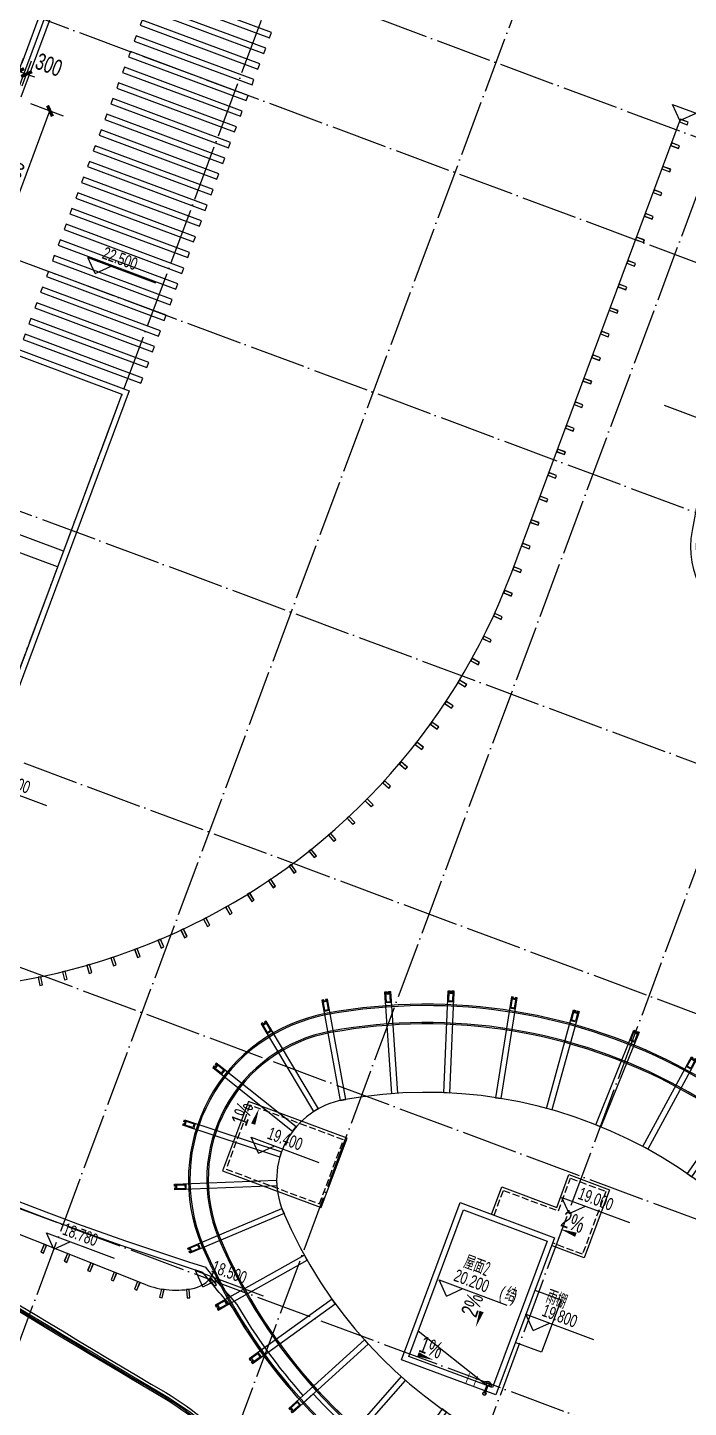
# Model space of a CAD drawing. Header units: millimetres. Extents: x 600121811 to 600690586, y 3472921280 to 3473279938.
# Drawn here: x 600305531 to 600329188, y 3473094150 to 3473143548 of the extents above; entities that cross this region are included whole.
import ezdxf
from ezdxf.enums import TextEntityAlignment as Align

# ---------------------------------------------------------------- set-up
doc = ezdxf.new("R2010")
doc.units = ezdxf.units.MM
doc.header["$LTSCALE"] = 1000
for name, pattern in [('AX-MALL-GIRD-200$0$DOTE', [2.42, 2, -0.2, 0.02, -0.2]), ('AX-MALL-WALL-GJ$0$DASH', [0.35, 0.25, -0.1]), ('AX-MALL-WALL-GJ$0$DOTE', [2.42, 2, -0.2, 0.02, -0.2]), ('PX-MALL-PGJ-LG$0$CONTINOUS', [0]), ('PX-MALL-PGJ-LG$0$DASHDOT', [1, 0.5, -0.25, 0, -0.25])]:
    doc.linetypes.add(name, pattern=pattern)
doc.layers.get('0').update_dxf_attribs({"linetype": 'CONTINUOUS'})
for name, color, linetype in [('AX-MALL-DIM-PGJ$0$A-Anno-Dims', 3, 'CONTINUOUS'), ('AX-MALL-DIM-PGJ$0$A-Anno-Note', 241, 'CONTINUOUS'), ('AX-MALL-DIM-PGJ$0$A-Fixt', 81, 'CONTINUOUS'), ('AX-MALL-GIRD-200$0$A-Grid', 222, 'AX-MALL-GIRD-200$0$DOTE'), ('AX-MALL-GJ-200$0$A-Anno-Note', 241, 'CONTINUOUS'), ('AX-MALL-WALL-GJ$0$A-Anno-Levl', 201, 'CONTINUOUS'), ('AX-MALL-WALL-GJ$0$A-Anno-Note', 241, 'CONTINUOUS'), ('AX-MALL-WALL-GJ$0$A-Detl-Fine', 152, 'CONTINUOUS'), ('AX-MALL-WALL-GJ$0$A-Detl-Patt', 8, 'CONTINUOUS'), ('AX-MALL-WALL-GJ$0$A-Detl-Thin', 131, 'CONTINUOUS'), ('AX-MALL-WALL-GJ$0$A-SEE', 254, 'CONTINUOUS'), ('AX-MALL-WALL-GJ$0$AE-DOTE', 15, 'AX-MALL-WALL-GJ$0$DOTE'), ('AX-MALL-WALL-GJ$0$AE-METL-01', 43, 'CONTINUOUS'), ('AX-MALL-WALL-GJ$0$图层1', 10, 'CONTINUOUS'), ('AX-MALL-WALL-GJ$0$烫__2$222', 1, 'CONTINUOUS'), ('PX-MALL-PGJ-LG$0$gutter', 200, 'CONTINUOUS'), ('PX-MALL-PGJ-LG$0$P-Pipe-Risr', 7, 'CONTINUOUS'), ('PX-MALL-PGJ-LG$0$P-Pipe-Risr-Arch', 6, 'CONTINUOUS'), ('PX-MALL-PGJ-LG$0$P-Pipe-Risr-W100', 6, 'CONTINUOUS'), ('PX-MALL-PGJ-LG$0$P-Pipe-Risr-W50', 6, 'CONTINUOUS'), ('PX-MALL-PGJ-LG$0$P-Stom', 4, 'PX-MALL-PGJ-LG$0$DASHDOT'), ('PX-MALL-PGJ-LG$0$P-Stom-pipe', 4, 'PX-MALL-PGJ-LG$0$CONTINOUS'), ('PX-MALL-PGJ-LG$0$P-Stom-Strn', 120, 'CONTINUOUS'), ('PX-MALL-PGJ-LG$0$P-Stom-Strn-W100', 120, 'CONTINUOUS'), ('PX-MALL-PGJ-LG$0$P-Stom-Strn-W50', 120, 'CONTINUOUS'), ('PX-MALL-PGJ-LG$0$P-Stru', 40, 'CONTINUOUS')]:
    doc.layers.add(name, color=color, linetype=linetype)
doc.layers.add('AX-MALL-WALL-GJ$0$M-AUX-TO-ARCH', color=1, linetype='CONTINUOUS', plot=False)
doc.styles.add('AX-MALL-DIM-PGJ$0$_TCH_DIM', font='zy_en.shx', dxfattribs={"width": 0.7, "bigfont": 'zy_cn.shx'})
doc.styles.add('AX-MALL-DIM-PGJ$0$_TCH_DIM_T3', font='zy_en.shx', dxfattribs={"width": 0.7, "bigfont": 'zy_cn.shx'})
doc.styles.add('AX-MALL-WALL-GJ$0$_TCH_DIM', font='zy_en.shx', dxfattribs={"width": 0.7, "bigfont": 'zy_cn.shx'})
doc.styles.add('AX-MALL-WALL-GJ$0$STANDARD', font='GBENOR', dxfattribs={"bigfont": 'GBCBIG'})
doc.styles.add('PX-MALL-PGJ-LG$0$jzfz', font='jzfz_eng.shx', dxfattribs={"width": 0.6, "bigfont": 'jzfz_cnb.shx'})
doc.dimstyles.new('AX-MALL-DIM-PGJ$0$_TCH_ARCH&&200', dxfattribs={"dimtxt": 595, "dimasz": 300, "dimexe": 500, "dimexo": 500, "dimgap": 152.5, "dimtad": 1, "dimdec": 0, "dimzin": 0, "dimdsep": 46, "dimtxsty": 'AX-MALL-DIM-PGJ$0$_TCH_DIM_T3', "dimblk": 'AX-MALL-DIM-PGJ$0$_ArchTick', "dimcen": 0.09, "dimclrt": 7, "dimazin": 2, "dimtfac": 1, "dimtdec": 0, "dimtix": 1, "dimtmove": 2, "dimatfit": 3, "dimfxl": 500, "dimtolj": 1, "dimtzin": 0, "dimarcsym": 0})

# ---------------------------------------------------------------- blocks, each defined once
blk = doc.blocks.new('AX-MALL-GIRD-200')
at = {"layer": 'AX-MALL-GIRD-200$0$A-Grid'}
for p, q in [((600323759.5, 3473191775.5), (600285030, 3473087811.8)), ((600330787.7, 3473189157.3), (600292058.2, 3473085193.6)), ((600338659.2, 3473186225), (600299929.7, 3473082261.2)), ((600346530.8, 3473183292.6), (600307801.2, 3473079328.9)), ((600354402.3, 3473180360.2), (600315672.8, 3473076396.5)), ((600234020.7, 3473175185.8), (600591916.7, 3473041859)), ((600232554.6, 3473171250), (600590450.6, 3473037923.3)), ((600229622.2, 3473163378.5), (600587518.2, 3473030051.7)), ((600226689.8, 3473155507), (600584585.8, 3473022180.2)), ((600223757.4, 3473147635.4), (600581653.4, 3473014308.6)), ((600221348.7, 3473141169.5), (600579244.7, 3473007842.7)), ((600218521, 3473133579.1), (600576417, 3473000252.3))]:
    blk.add_line(p, q, dxfattribs=at)
blk = doc.blocks.new('AX-MALL-WALL-GJ$0$A$C5469763B')
at = {"layer": 'AX-MALL-WALL-GJ$0$A-Detl-Patt'}
for points in [[(-337183, 25731, 0.013403), (-309414, 17543, -0.049098), (-309194, 17461), (-304039, 14932, 0.051928), (-303806, 14846, 0.017926), (-265880, 6652, -0.086653), (-262713, 5496), (-253819, 372, 0.098474), (-250123, -879), (-235241, -2826), (-235215, -2627)], [(-337167, 25779, 0.013403), (-309401, 17592, -0.049098), (-309172, 17506), (-304017, 14977, 0.051928), (-303794, 14894, 0.017926), (-265871, 6701, -0.086653), (-262688, 5539), (-253794, 415, 0.098474), (-250117, -829), (-235284, -2769), (-235265, -2621)], [(-337152, 25826, 0.013403), (-309388, 17640, -0.049098), (-309150, 17551), (-303995, 15022, 0.051928), (-303781, 14943, 0.017926), (-265863, 6750, -0.086653), (-262663, 5583), (-253769, 458, 0.098474), (-250110, -780), (-235328, -2713), (-235315, -2614)], [(-337121, 25922, 0.013403), (-309363, 17737, -0.049098), (-309106, 17641), (-303951, 15111, 0.051928), (-303757, 15040, 0.017926), (-265845, 6849, -0.086653), (-262613, 5669), (-253719, 545, 0.098474), (-250097, -681), (-235414, -2601)]]:
    blk.add_lwpolyline(points, format="xyb", dxfattribs=at)
blk = doc.blocks.new('AX-MALL-WALL-GJ$0$A$C3841687A')
at = {"layer": 'AX-MALL-WALL-GJ$0$A-Detl-Patt'}
for points in [[(-304450, 17200), (-304450, 16287, 0.089906), (-266128, 11352, 0.089906)], [(-304250, 17200), (-304250, 16434, 0.089707), (-266077, 11555, 0.089565)], [(-213586, 9147, -0.642956), (-214760, 6089, -0.06633), (-243771, 8155, -0.004017), (-244054, 8023), (-244260, 8478, -0.23238), (-260972, 8918), (-261201, 8474, -0.051853), (-264554, 10701, -0.016296), (-266077, 11555)], [(-261116, 8205, -0.054145), (-264664, 10534, -0.015531), (-266128, 11352)], [(-261116, 8205), (-260886, 8649, 0.226856), (-244360, 8213), (-244154, 7758, 0.005715), (-243745, 7946, 0.005715)]]:
    blk.add_lwpolyline(points, format="xyb", dxfattribs=at)
blk = doc.blocks.new('AX-MALL-WALL-GJ$0$gerthrthrth')
at = {"layer": 'AX-MALL-WALL-GJ$0$A-SEE'}
for points in [[(-100, 300), (-100, 0), (0, 0), (0, 300)], [(-97, 297), (-97, 3), (-3, 3), (-3, 297)]]:
    blk.add_lwpolyline(points, close=True, dxfattribs=at)
blk = doc.blocks.new('*U42')
at = {"layer": 'AX-MALL-WALL-GJ$0$AE-METL-01', "rotation": 359.9419710405443}
blk.add_blockref('AX-MALL-WALL-GJ$0$gerthrthrth', (229, -301), dxfattribs=at)
blk = doc.blocks.new('*U71')
at = {"layer": 'AX-MALL-WALL-GJ$0$AE-METL-01'}
blk.add_blockref('AX-MALL-WALL-GJ$0$gerthrthrth', (100, 0), dxfattribs=at)
blk = doc.blocks.new('AX-MALL-WALL-GJ$0$fgegrhrthr')
at = {"layer": 'AX-MALL-WALL-GJ$0$A-SEE'}
for points in [[(121001, 66559), (138874, 62527, 0.055526), (154278, 60811), (160327, 60811, 0.414214), (183327, 83811), (183327, 101111)], [(124847, 65415, 0.00671), (138832, 61512), (151169, 58397), (152922, 58027), (156429, 57361), (159954, 56790), (163493, 56314), (167642, 55868), (170604, 55646), (174169, 55456), (179919, 55332, 0.151989), (181632, 55825, 0.237527), (182081, 56605, 0.237527)]]:
    blk.add_lwpolyline(points, format="xyb", dxfattribs=at)
at = {"layer": 'AX-MALL-WALL-GJ$0$AE-METL-01', "color": 0, "linetype": 'ByBlock', "lineweight": -2, "transparency": 16777216}
for p, rotation in [((181955, 56172), 60.74848850647933), ((175908, 55419), 358.7657363890564), ((176808, 55400), 358.7657363890564), ((177708, 55380), 358.7657363890564), ((178608, 55361), 358.7657363890564), ((179508, 55341), 358.7657363890564), ((180406, 55362), 8.096685123985152), ((181265, 55619), 25.28560232845981)]:
    blk.add_blockref('*U42', p, dxfattribs=dict(at, rotation=rotation))
at = {"layer": 'AX-MALL-WALL-GJ$0$烫__2$222', "color": 0, "linetype": 'ByBlock', "lineweight": -2, "transparency": 16777216}
for p, rotation in [((183327, 101111), 269.9999968094237), ((183327, 100211), 269.9999968094237), ((183327, 99311), 269.9999968094237), ((183327, 98411), 269.9999968094237), ((183327, 97511), 269.9999968094237), ((183327, 96611), 269.9999968094237), ((183327, 95711), 269.9999968094237), ((183327, 94811), 269.9999968094237), ((183327, 93911), 269.9999968094237), ((183327, 93011), 269.9999968094237), ((183327, 92111), 269.9999968094237), ((183327, 91211), 269.9999968094237), ((183327, 90311), 269.9999968094237), ((183327, 89411), 269.9999968094237), ((183327, 88511), 269.9999968094237), ((183327, 87611), 269.9999968094237), ((183327, 86711), 269.9999968094237), ((183327, 85811), 269.9999968094237), ((183327, 84911), 269.9999968094237), ((183327, 84011), 269.9999968094237), ((183317, 83111), 268.2562207713541), ((183272, 82213), 266.0142120071636), ((183191, 81316), 263.7722032429731), ((183076, 80424), 261.5301944787827), ((182926, 79536), 259.2881857145921), ((182742, 78656), 257.0461769504016), ((182523, 77783), 254.8041681862117), ((182270, 76919), 252.5621594220213), ((181984, 76066), 250.3201506578309), ((181664, 75224), 248.0781418936405), ((181312, 74396), 245.8361331294503), ((180927, 73583), 243.59412436526), ((180512, 72785), 241.3521156010696), ((180065, 72003), 239.1101068368794), ((179588, 71240), 236.8680980726891), ((179081, 70496), 234.6260893084991), ((178546, 69773), 232.3840805443088), ((177983, 69071), 230.1420717801188), ((177393, 68392), 227.9000630159286), ((176776, 67736), 225.6580542517386), ((176135, 67105), 223.4160454875484), ((175469, 66499), 221.1740367233581), ((174780, 65920), 218.932027959168), ((174069, 65368), 216.6900191949779), ((173337, 64845), 214.4480104307876), ((172585, 64350), 212.2060016665976)]:
    blk.add_blockref('*U71', p, dxfattribs=dict(at, rotation=rotation))
blk = doc.blocks.new('AX-MALL-WALL-GJ$0$ergergergrtehggbcc')
at = {"layer": 'AX-MALL-WALL-GJ$0$A-Detl-Patt'}
for points in [[(-35896, 2748), (-34742, -3852, 0.364341), (-31589, -6500), (-6803, -6500, 0.302272), (-3851, -4536), (-1087, 2064, 0.535778), (-4039, 6500), (-32744, 6500, 0.465909)], [(-35305, 2852), (-34151, -3748, 0.364341), (-31589, -5900), (-6803, -5900, 0.302272), (-4405, -4304), (-1641, 2296, 0.535778), (-4039, 5900), (-32744, 5900, 0.465909)]]:
    blk.add_lwpolyline(points, format="xyb", close=True, dxfattribs=at)
blk.add_lwpolyline([(-35699, 2783), (-34545, -3817, 0.364341), (-31589, -6300), (-6803, -6300, 0.302272), (-4036, -4459), (-1272, 2141, 0.535778), (-4039, 6300), (-32744, 6300, 0.465909), (-35699, 2783)], format="xyb", dxfattribs=at)
for points in [[(-33384, 6231), (-33384, -5704)], [(-31284, 6300), (-31284, -6300)], [(-29184, 6300), (-29184, -6300)], [(-27084, 6300), (-27084, -6300)], [(-24984, 6300), (-24984, -6300)], [(-22884, 6300), (-22884, -6300)], [(-20784, 6300), (-20784, -6300)], [(-18684, 6300), (-18684, -6300)], [(-16584, 6300), (-16584, -6300)], [(-14484, 6300), (-14484, -6300)], [(-12384, 6300), (-12384, -6300)], [(-10284, 6300), (-10284, -6300)], [(-8184, 6300), (-8184, -6300)], [(-6084, 6300), (-6084, -6212)], [(-3984, 6299), (-3984, -4334)], [(-1884, 5387), (-1884, 680)], [(-35282, 4900), (-1501, 4900)], [(-35738, 3500), (-1045, 3500)], [(-35580, 2100), (-1289, 2100)], [(-35335, 700), (-1875, 700)], [(-35090, -700), (-2462, -700)], [(-34845, -2100), (-3048, -2100)], [(-34600, -3500), (-3634, -3500)], [(-34127, -4900), (-4265, -4900)]]:
    blk.add_lwpolyline(points, dxfattribs=at)
at = {"layer": 'AX-MALL-WALL-GJ$0$A-Detl-Patt', "linetype": 'AX-MALL-WALL-GJ$0$DASH'}
for points in [[(-34714, 2955), (-33560, -3645, 0.364341), (-31589, -5300), (-6803, -5300, 0.302272), (-4958, -4073), (-2194, 2527, 0.535778), (-4039, 5300), (-32744, 5300, 0.465909)], [(-34517, 2990), (-33363, -3610, 0.364341), (-31589, -5100), (-6803, -5100, 0.302272), (-5143, -3995), (-2378, 2605, 0.535778), (-4039, 5100), (-32744, 5100, 0.465909)]]:
    blk.add_lwpolyline(points, format="xyb", close=True, dxfattribs=at)
at = {"layer": 'AX-MALL-WALL-GJ$0$AE-DOTE'}
for points in [[(-18684, -8300), (-18684, 8300)], [(-37243, 0), (0, 0)]]:
    blk.add_lwpolyline(points, dxfattribs=at)
blk = doc.blocks.new('AX-MALL-WALL-GJ$0$杆件看线')
at = {"layer": 'AX-MALL-WALL-GJ$0$A-Detl-Patt'}
blk.add_lwpolyline([(30, 1156), (100, 1156), (100, -2500), (-100, -2500), (-100, 1156), (-30, 1156), (-30, 1106), (30, 1106), (30, 1156)], dxfattribs=at)
for points in [[(-100, 1156), (-30, 1156), (-30, 1106), (30, 1106), (30, 1156), (100, 1156), (100, 756), (-100, 756)], [(-70, 1126), (-60, 1126), (-60, 1076), (60, 1076), (60, 1126), (70, 1126), (70, 786), (-70, 786)]]:
    blk.add_lwpolyline(points, close=True, dxfattribs=at)
blk = doc.blocks.new('AX-MALL-WALL-GJ$0$123421')
at = {"layer": 'AX-MALL-WALL-GJ$0$A-Detl-Patt'}
for points in [[(1096543, 612297, 0.479192), (1095233, 602948, 0.352089), (1119625, 599531, 0.479192), (1120934, 608881, 0.352089)], [(1096568, 612254, 0.479192), (1095270, 602982, 0.352089), (1119599, 599574, 0.479192), (1120898, 608846, 0.352089)], [(1096879, 611734, 0.479192), (1095711, 603397, 0.352089), (1119289, 600095, 0.479192), (1120456, 608431, 0.352089)], [(1096904, 611691, 0.479192), (1095748, 603432, 0.352089), (1119263, 600138, 0.479192), (1120420, 608397, 0.352089)], [(1098160, 609587, 0.479192), (1097533, 605110, 0.352089), (1118008, 602242, 0.479192), (1118635, 606719, 0.352089)]]:
    blk.add_lwpolyline(points, format="xyb", close=True, dxfattribs=at)
for p, rotation in [((1104971, 614346), 4.957799597854076), ((1107113, 614410), 358.4922577453478), ((1109249, 614233), 352.0267158326666), ((1100777, 613498), 17.88888334566939), ((1098778, 612726), 24.3544252145377), ((1115348, 612290), 332.630090232345), ((1120456, 608431), 313.2334646156617), ((1121502, 606821), 292.750765400941), ((1094250, 606882), 92.26806584372179), ((1094666, 605008), 112.7507654339109), ((1095711, 603397), 133.233464633532), ((1121918, 604946), 272.2680658270465), ((1100819, 599539), 152.630090229467), ((1117389, 599103), 204.3544251909226), ((1115390, 598330), 197.8888833220543), ((1109054, 597418), 178.4922577217329), ((1111196, 597483), 184.9577995742389)]:
    blk.add_blockref('AX-MALL-WALL-GJ$0$杆件看线', p, dxfattribs=dict(at, rotation=rotation))
for p, xscale, rotation in [((1102850, 614040), -0.9999999999999996, 11.4233414357105), ((1111351, 613817), -0.9999999999999996, 345.5611739227077), ((1113393, 613166), -0.9999999999999994, 339.0956320702018), ((1096879, 611734), -0.9999999999999986, 30.81996704664962), ((1117193, 611199), -1, 326.1645483223866), ((1095431, 610472), -0.9999999999999997, 51.30266626137005), ((1118903, 609907), -0.9999999999999993, 319.6990064535182), ((1094516, 608784), -0.9999999999999993, 71.78536583526474), ((1097265, 601921), -0.9999999999999998, 139.6990064713885), ((1121651, 603044), -0.9999999999999998, 251.7853658185892), ((1098975, 600630), -0.9999999999999997, 146.1645483195083), ((1120736, 601356), -1, 231.3026662284001), ((1119289, 600095), -0.9999999999999987, 210.8199670287791), ((1102775, 598662), -0.9999999999999988, 159.0956320673237), ((1104816, 598012), -0.9999999999999996, 165.5611739198295), ((1113317, 597788), -0.9999999999999996, 191.4233414120955), ((1106919, 597595), -1, 172.0267158326663)]:
    blk.add_blockref('AX-MALL-WALL-GJ$0$杆件看线', p, dxfattribs=dict(at, xscale=xscale, rotation=rotation))
blk = doc.blocks.new('AX-MALL-WALL-GJ')
at = {"layer": 'AX-MALL-WALL-GJ$0$A-Anno-Levl'}
for p, q in [((600328887, 3473140219), (600328622, 3473140798)), ((600328622, 3473140798), (600331046, 3473139895)), ((600328887, 3473140219), (600329466, 3473140483)), ((600307947, 3473134739), (600307682, 3473135318)), ((600307682, 3473135318), (600310106, 3473134415)), ((600307947, 3473134739), (600308526, 3473135003)), ((600303783, 3473116601), (600306206, 3473115698)), ((600313799, 3473103246), (600313535, 3473103825)), ((600313535, 3473103825), (600315958, 3473102922)), ((600313799, 3473103246), (600314378, 3473103511)), ((600324924, 3473101091), (600324659, 3473101670)), ((600324659, 3473101670), (600327083, 3473100767)), ((600324924, 3473101091), (600325502, 3473101356)), ((600306469, 3473099815), (600306205, 3473100394)), ((600306205, 3473100394), (600308628, 3473099491)), ((600306469, 3473099815), (600307048, 3473100080)), ((600311802, 3473098471), (600311537, 3473099049)), ((600311537, 3473099049), (600313961, 3473098146)), ((600311802, 3473098471), (600312381, 3473098735)), ((600320532, 3473098138), (600320268, 3473098716)), ((600320268, 3473098716), (600322692, 3473097813)), ((600320532, 3473098138), (600321111, 3473098402)), ((600323633, 3473096905), (600323369, 3473097483)), ((600323369, 3473097483), (600325793, 3473096580)), ((600323633, 3473096905), (600324212, 3473097169))]:
    blk.add_line(p, q, dxfattribs=at)
at = {"layer": 'AX-MALL-WALL-GJ$0$A-Detl-Fine'}
for points in [[(600309978, 3473144755), (600314195, 3473143184), (600314265, 3473143372), (600310048, 3473144943)], [(600309769, 3473144193), (600313986, 3473142622), (600314055, 3473142809), (600309838, 3473144380)], [(600309559, 3473143631), (600313776, 3473142060), (600313846, 3473142247), (600309629, 3473143818)], [(600309350, 3473143068), (600313567, 3473141498), (600313636, 3473141685), (600309420, 3473143256)], [(600309140, 3473142506), (600313357, 3473140935), (600313427, 3473141123), (600309210, 3473142694)], [(600308931, 3473141944), (600313148, 3473140373), (600313217, 3473140560), (600309001, 3473142131)], [(600308721, 3473141382), (600312938, 3473139811), (600313008, 3473139998), (600308791, 3473141569)], [(600308512, 3473140819), (600312729, 3473139249), (600312799, 3473139436), (600308582, 3473141007)], [(600308302, 3473140257), (600312519, 3473138686), (600312589, 3473138874), (600308372, 3473140445)], [(600308093, 3473139695), (600312310, 3473138124), (600312380, 3473138311), (600308163, 3473139882)], [(600307884, 3473139133), (600312100, 3473137562), (600312170, 3473137749), (600307953, 3473139320)], [(600307674, 3473138570), (600311891, 3473137000), (600311961, 3473137187), (600307744, 3473138758)], [(600307465, 3473138008), (600311681, 3473136437), (600311751, 3473136625), (600307534, 3473138196)], [(600307255, 3473137446), (600311472, 3473135875), (600311542, 3473136062), (600307325, 3473137633)], [(600307046, 3473136884), (600311263, 3473135313), (600311332, 3473135500), (600307116, 3473137071)], [(600306836, 3473136321), (600311053, 3473134750), (600311123, 3473134938), (600306906, 3473136509)], [(600306627, 3473135759), (600310844, 3473134188), (600310913, 3473134376), (600306697, 3473135947)], [(600306417, 3473135197), (600310634, 3473133626), (600310704, 3473133813), (600306487, 3473135384)], [(600306208, 3473134635), (600310425, 3473133064), (600310495, 3473133251), (600306278, 3473134822)], [(600305998, 3473134072), (600310215, 3473132501), (600310285, 3473132689), (600306068, 3473134260)], [(600305789, 3473133510), (600310006, 3473131939), (600310076, 3473132127), (600305859, 3473133698)], [(600305579, 3473132948), (600309796, 3473131377), (600309866, 3473131564), (600305649, 3473133135)], [(600305370, 3473132386), (600309587, 3473130815), (600309657, 3473131002), (600305440, 3473132573)]]:
    blk.add_lwpolyline(points, close=True, dxfattribs=at)
at = {"layer": 'AX-MALL-WALL-GJ$0$A-Detl-Patt', "linetype": 'AX-MALL-WALL-GJ$0$DASH'}
blk.add_lwpolyline([(600312637, 3473102680), (600315983, 3473101434), (600316838, 3473103729), (600313492, 3473104976)], close=True, dxfattribs=at)
blk.add_lwpolyline([(600322233, 3473101026), (600322565, 3473101916), (600324533, 3473101183), (600324969, 3473102354), (600326234, 3473101883), (600325397, 3473099634), (600324319, 3473100036)], dxfattribs=at)
at = {"layer": 'AX-MALL-WALL-GJ$0$A-Detl-Thin'}
for points in [[(600308910, 3473151342), (600305105, 3473141128)], [(600309098, 3473151273), (600305293, 3473141058)], [(600303233, 3473135529), (600302325, 3473133093), (600309166, 3473130545), (600301207, 3473109179), (600277920, 3473117854), (600279526, 3473122165), (600269921, 3473125743), (600271422, 3473129772)], [(600303045, 3473135598), (600302068, 3473132975), (600308909, 3473130427), (600301089, 3473109436), (600278177, 3473117972), (600279783, 3473122282), (600270178, 3473125860), (600271609, 3473129702)], [(600322140, 3473101061), (600322506, 3473102045), (600324474, 3473101312), (600324911, 3473102483), (600326363, 3473101942), (600325455, 3473099505), (600324284, 3473099942)], [(600323691, 3473098349), (600324628, 3473098000), (600323929, 3473096125), (600322992, 3473096475)]]:
    blk.add_lwpolyline(points, dxfattribs=at)
for points in [[(600312509, 3473102621), (600316041, 3473101305), (600316966, 3473103788), (600313434, 3473105104)], [(600321015, 3473101480), (600324389, 3473100223), (600322294, 3473094600), (600318921, 3473095857)], [(600321133, 3473101222), (600324132, 3473100105), (600322177, 3473094858), (600319178, 3473095975)]]:
    blk.add_lwpolyline(points, close=True, dxfattribs=at)
at = {"layer": 'AX-MALL-WALL-GJ$0$A-Anno-Note', "rotation": 339.5681613098035}
blk.add_blockref('AX-MALL-WALL-GJ$0$A$C3841687A', (600557212, 3472995455), dxfattribs=at)
at = {"layer": 'AX-MALL-WALL-GJ$0$A-Detl-Thin', "color": 0, "rotation": 339.5681613098035}
blk.add_blockref('AX-MALL-WALL-GJ$0$fgegrhrthr', (600121811, 3473109515), dxfattribs=at)
at = {"layer": 'AX-MALL-WALL-GJ$0$A-SEE'}
blk.add_blockref('AX-MALL-GIRD-200', (0, 0), dxfattribs=at)
at = {"layer": 'AX-MALL-WALL-GJ$0$AE-DOTE', "rotation": 339.5681613069746}
blk.add_blockref('AX-MALL-WALL-GJ$0$ergergergrtehggbcc', (600363221, 3473117024), dxfattribs=at)
at = {"layer": 'AX-MALL-WALL-GJ$0$M-AUX-TO-ARCH', "rotation": 339.5681613092246}
blk.add_blockref('AX-MALL-WALL-GJ$0$A$C5469763B', (600557212, 3472995455), dxfattribs=at)
at = {"layer": 'AX-MALL-WALL-GJ$0$图层1', "rotation": 339.5681613092246}
blk.add_blockref('AX-MALL-WALL-GJ$0$123421', (599074948, 3472917279), dxfattribs=at)
at = {"layer": 'AX-MALL-WALL-GJ$0$A-Anno-Note'}
for s, height, style, width, p in [('22.500', 446.2, 'AX-MALL-WALL-GJ$0$_TCH_DIM', 0.7, (600308168, 3473135297)), ('19.600', 446.2, 'AX-MALL-WALL-GJ$0$_TCH_DIM', 0.7, (600304324, 3473116560)), ('19.400', 446.2, 'AX-MALL-WALL-GJ$0$_TCH_DIM', 0.7, (600314076, 3473103783)), ('19.000', 446.2, 'AX-MALL-WALL-GJ$0$_TCH_DIM', 0.7, (600325201, 3473101628)), ('18.780', 446.2, 'AX-MALL-WALL-GJ$0$_TCH_DIM', 0.7, (600306746, 3473100353)), ('18.500', 446.2, 'AX-MALL-WALL-GJ$0$_TCH_DIM', 0.7, (600312079, 3473099008)), ('20.200', 446.2, 'AX-MALL-WALL-GJ$0$_TCH_DIM', 0.7, (600320754, 3473098696)), ('2', 525, 'AX-MALL-WALL-GJ$0$STANDARD', 0.6, (600321793, 3473098899)), ('(', 446, 'AX-MALL-WALL-GJ$0$_TCH_DIM', 0.7, (600322386, 3473098087)), ('结', 506, 'AX-MALL-WALL-GJ$0$_TCH_DIM', 0.7, (600322581, 3473098015)), (')', 446, 'AX-MALL-WALL-GJ$0$_TCH_DIM', 0.7, (600322823, 3473097925)), ('19.800', 446.2, 'AX-MALL-WALL-GJ$0$_TCH_DIM', 0.7, (600323910, 3473097442))]:
    blk.add_text(s, height=height, rotation=339.5682, dxfattribs=dict(at, style=style, width=width)).set_placement(p)
at = {"layer": 'AX-MALL-WALL-GJ$0$A-Anno-Note', "style": 'AX-MALL-WALL-GJ$0$STANDARD'}
for s, p in [('屋面', (600321102, 3473099157)), ('雨棚', (600324045, 3473097920, 3000))]:
    blk.add_text(s, height=506.4, rotation=339.5682, dxfattribs=at).set_placement(p)
blk = doc.blocks.new('PX-MALL-PGJ-LG$0$A$C48A01704')
at = {"layer": 'PX-MALL-PGJ-LG$0$P-Stom-Strn-W100', "ltscale": 0.7}
for p, q in [((-128, 74), (0, 74)), ((0, 150), (0, -150)), ((-128, -74), (0, -74))]:
    blk.add_line(p, q, dxfattribs=at)
blk.add_arc((3, 0), 150, 91.1674, 268.8326, dxfattribs=at)
blk = doc.blocks.new('PX-MALL-PGJ-LG$0$A$C00A74F81')
at = {"layer": 'PX-MALL-PGJ-LG$0$P-Stom-Strn-W50', "ltscale": 0.7}
for p, q in [((-70, 41), (0, 41)), ((0, 82), (0, -82)), ((-70, -41), (0, -41))]:
    blk.add_line(p, q, dxfattribs=at)
blk.add_arc((2, 0), 82.5, 91.1674, 268.8326, dxfattribs=at)
blk = doc.blocks.new('PX-MALL-PGJ-LG$0$P-Stom-Ysd-Cp')
at = {"layer": 'PX-MALL-PGJ-LG$0$P-Stom-Strn-W100', "ltscale": 0.7}
blk.add_blockref('PX-MALL-PGJ-LG$0$A$C48A01704', (0, 0), dxfattribs=at)
at = {"layer": 'PX-MALL-PGJ-LG$0$P-Stom-Strn-W50'}
blk.add_blockref('PX-MALL-PGJ-LG$0$A$C00A74F81', (0, 0), dxfattribs=at)
blk = doc.blocks.new('PX-MALL-PGJ-LG$0$P-Risr')
at = {"layer": 'PX-MALL-PGJ-LG$0$P-Pipe-Risr-W50'}
h = blk.add_hatch(color=0, dxfattribs=at)
edge = h.paths.add_edge_path()
edge.add_ellipse((0, 0), major_axis=(47.1, 47.1), ratio=1, start_angle=225, end_angle=405, ccw=False)
edge.add_ellipse((0, 0), major_axis=(47.1, 47.1), ratio=1, start_angle=133.9676, end_angle=225, ccw=False)
edge.add_line((-67, 1), (-54, 1))
edge.add_ellipse((0, 0), major_axis=(-38.5, 38.5), ratio=1, start_angle=43.7381, end_angle=135)
edge.add_ellipse((0, 0), major_axis=(38.5, 38.5), ratio=1, start_angle=225, end_angle=405)
edge.add_ellipse((0, 0), major_axis=(38.5, 38.5), ratio=1, start_angle=45, end_angle=133.7381)
edge.add_line((-54, 1), (-67, 1))
edge.add_ellipse((0, 0), major_axis=(-47.1, 47.1), ratio=1, start_angle=-45, end_angle=43.9676, ccw=False)
at = {"layer": 'PX-MALL-PGJ-LG$0$P-Pipe-Risr-Arch', "ltscale": 0.7}
blk.add_circle((0, 0), 59.3, dxfattribs=at)
at = {"layer": 'PX-MALL-PGJ-LG$0$P-Pipe-Risr-W100', "color": 0, "const_width": 15}
blk.add_lwpolyline([(-75, 0, 1), (75, 0, 1)], format="xyb", close=True, dxfattribs=at)
at = {"layer": 'PX-MALL-PGJ-LG$0$P-Pipe-Risr-W50'}
blk.add_circle((0, 0), 54.5, dxfattribs=at)
at = {"layer": 'PX-MALL-PGJ-LG$0$P-Pipe-Risr', "style": 'PX-MALL-PGJ-LG$0$jzfz', "width": 0.6, "flags": 1}
for tag in ['RANGE', 'SYS-MARK']:
    blk.add_attdef(tag, text='', height=0.0156, dxfattribs=at).set_placement((0, -46), align=Align.MIDDLE)
blk = doc.blocks.new('PX-MALL-PGJ-LG$0$fstg')
at = {"layer": 'PX-MALL-PGJ-LG$0$P-Stru', "ltscale": 0.7, "const_width": 30}
for points in [[(-200, 150), (200, 150)], [(0, 150), (0, 287)], [(200, -150), (-200, -150)], [(0, -150), (0, -287)]]:
    blk.add_lwpolyline(points, dxfattribs=at)
blk = doc.blocks.new('PX-MALL-PGJ-LG')
at = {"layer": 'PX-MALL-PGJ-LG$0$gutter'}
for p, q in [((600306814, 3473124804), (600285683, 3473132677)), ((600306605, 3473124242), (600285474, 3473132114))]:
    blk.add_line(p, q, dxfattribs=at)
at = {"layer": 'PX-MALL-PGJ-LG$0$P-Stom', "const_width": 90}
blk.add_lwpolyline([(600321990, 3473094927), (600321885, 3473094646)], dxfattribs=at)
at = {"layer": 'PX-MALL-PGJ-LG$0$P-Stom-pipe', "ltscale": 0.7, "rotation": 159.5681612510676}
blk.add_blockref('PX-MALL-PGJ-LG$0$P-Risr', (600321885, 3473094646), dxfattribs=at)
at = {"layer": 'PX-MALL-PGJ-LG$0$P-Stom-Strn', "rotation": 249.5681612510678}
blk.add_blockref('PX-MALL-PGJ-LG$0$P-Stom-Ysd-Cp', (600321990, 3473094927), dxfattribs=at)
at = {"layer": 'PX-MALL-PGJ-LG$0$P-Stru', "rotation": 249.5681611448403}
blk.add_blockref('PX-MALL-PGJ-LG$0$fstg', (600321427, 3473095137), dxfattribs=at)
blk = doc.blocks.new('AX-MALL-DIM-PGJ$0$_ArchTick')
at = {"color": 0, "linetype": 'ByBlock', "const_width": 0.4}
blk.add_lwpolyline([(-0.5, -0.5), (0.5, 0.5)], dxfattribs=at)
blk = doc.blocks.new('*D339')
at = {"layer": 'AX-MALL-DIM-PGJ$0$A-Anno-Dims', "color": 0, "lineweight": -2, "transparency": 16777216}
for p, q in [((600305213, 3473141989), (600304931, 3473142094)), ((600305058, 3473141573), (600305387, 3473142458)), ((600305339, 3473141468), (600305668, 3473142353)), ((600305213, 3473141989), (600305494, 3473141884)), ((600305494, 3473141884), (600305775, 3473141780))]:
    blk.add_line(p, q, dxfattribs=at)
at = {"layer": 'AX-MALL-DIM-PGJ$0$A-Anno-Dims', "color": 0, "lineweight": -2, "transparency": 16777216, "xscale": 300, "yscale": 300, "zscale": 300}
for p, rotation in [((600305213, 3473141989), 339.5681612943752), ((600305494, 3473141884), 159.5681612943752)]:
    blk.add_blockref('AX-MALL-DIM-PGJ$0$_ArchTick', p, dxfattribs=dict(at, rotation=rotation))
at = {"layer": 'AX-MALL-DIM-PGJ$0$A-Anno-Dims', "color": 7, "transparency": 16777216, "insert": (600306295, 3473142215), "char_height": 595, "attachment_point": 5, "rotation": 339.5682, "style": 'AX-MALL-DIM-PGJ$0$_TCH_DIM_T3'}
blk.add_mtext('\\A1;300', dxfattribs=at)
blk = doc.blocks.new('*D341')
at = {"layer": 'AX-MALL-DIM-PGJ$0$A-Anno-Dims', "color": 0, "lineweight": -2, "transparency": 16777216}
for p, q in [((600305633, 3473140825), (600306800, 3473140390)), ((600304447, 3473135504), (600306332, 3473140564)), ((600303748, 3473135765), (600304915, 3473135330))]:
    blk.add_line(p, q, dxfattribs=at)
at = {"layer": 'AX-MALL-DIM-PGJ$0$A-Anno-Dims', "color": 0, "lineweight": -2, "transparency": 16777216, "xscale": 300, "yscale": 300, "zscale": 300}
for p, rotation in [((600306332, 3473140564), 69.56816130531207), ((600304447, 3473135504), 249.5681613053121)]:
    blk.add_blockref('AX-MALL-DIM-PGJ$0$_ArchTick', p, dxfattribs=dict(at, rotation=rotation))
at = {"layer": 'AX-MALL-DIM-PGJ$0$A-Anno-Dims', "color": 7, "transparency": 16777216, "insert": (600304967, 3473138191), "char_height": 595, "attachment_point": 5, "rotation": 69.5682, "style": 'AX-MALL-DIM-PGJ$0$_TCH_DIM_T3'}
blk.add_mtext('\\A1;5400', dxfattribs=at)
blk = doc.blocks.new('AX-MALL-DIM-PGJ')
at = {"layer": 'AX-MALL-DIM-PGJ$0$A-Anno-Dims'}
for points in [[(600313499.5, 3473104005.3, 0, 0, 0), (600313816.1, 3473104855.2, 0, 160, 0), (600313606.7, 3473104292.9, 0, 0, 0)], [(600325201.8, 3473100314.3, 0, 0, 0), (600324598.3, 3473100539.1, 0, 160, 0), (600325160.5, 3473100329.6, 0, 0, 0)], [(600321913.8, 3473097934, 0, 0, 0), (600321573.2, 3473097019.7, 0, 160, 0), (600321782.6, 3473097581.9, 0, 0, 0)], [(600319492.8, 3473096056.5, 0, 0, 0), (600320069.1, 3473095841.8, 0, 160, 0), (600319506.9, 3473096051.2, 0, 0, 0)]]:
    blk.add_lwpolyline(points, format="xyseb", dxfattribs=at)
at = {"layer": 'AX-MALL-DIM-PGJ$0$A-Fixt'}
blk.add_line((600321989.6, 3473094927.5), (600319513, 3473096874.3), dxfattribs=at)
at = {"layer": 'AX-MALL-DIM-PGJ$0$A-Anno-Note', "style": 'AX-MALL-DIM-PGJ$0$_TCH_DIM', "width": 0.7}
for s, rotation, p in [('1%', 69.56816, (600313352.5, 3473104184.2)), ('2%', 339.56816, (600324581.8, 3473100652)), ('2%', 69.56816, (600321584.7, 3473097337.5)), ('1%', 339.56816, (600319499.9, 3473096160.6))]:
    blk.add_text(s, height=595, rotation=rotation, dxfattribs=at).set_placement(p)
at = {"layer": 'AX-MALL-DIM-PGJ$0$A-Anno-Dims'}
dim = blk.add_linear_dim(base=(600305493.7, 3473141884.3), p1=(600304883, 3473141104.2), p2=(600305164.1, 3473140999.4), angle=339.56816, dimstyle='AX-MALL-DIM-PGJ$0$_TCH_ARCH&&200', dxfattribs=at)
dim.commit()
dim.dimension.update_dxf_attribs({"geometry": '*D339', "text_midpoint": (600306295.2, 3473142215.3), "dimtype": 129})
dim = blk.add_aligned_dim(p1=(600303279, 3473135939.2), p2=(600305164.1, 3473140999.4), distance=-1246, dimstyle='AX-MALL-DIM-PGJ$0$_TCH_ARCH&&200', dxfattribs=at)
dim.commit()
dim.dimension.update_dxf_attribs({"geometry": '*D341', "text_midpoint": (600304967.5, 3473138191.4)})

msp = doc.modelspace()

# ---------------------------------------------------------------- block references
at = {"layer": 'AX-MALL-GJ-200$0$A-Anno-Note'}
for name in ['AX-MALL-WALL-GJ', 'PX-MALL-PGJ-LG', 'AX-MALL-DIM-PGJ']:
    msp.add_blockref(name, (0, 0), dxfattribs=at)

doc.saveas('drawing.dxf')
